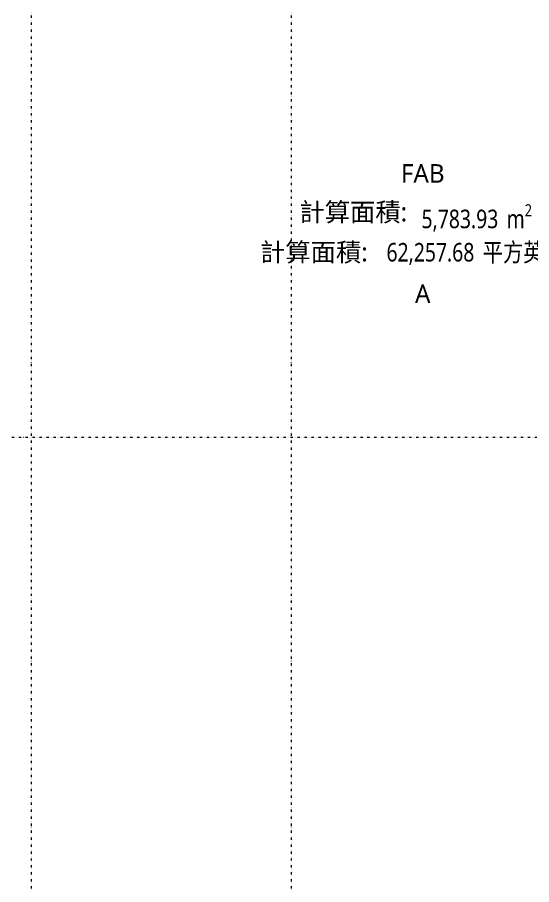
# Model space of a CAD drawing. Extents: x -32000 to 377127, y -29000 to 131250.
# Drawn here: x 209550 to 226167, y 30520 to 58575 of the extents above; entities that cross this region are included whole.
import ezdxf
from ezdxf.enums import TextEntityAlignment as Align

# ---------------------------------------------------------------- set-up
doc = ezdxf.new("R2010")
doc.units = 0
doc.header["$LTSCALE"] = 250
doc.linetypes.add('H12PL3$0$JJP_三點線', pattern=[0.9, 0.3, -0.15, 0, -0.15, 0, -0.15, 0, -0.15])
doc.layers.add('H12PL3$0$A-ZONE', color=252, linetype='Continuous')
doc.layers.add('H12PL3$0$S-GRID', color=252, linetype='Continuous')
doc.styles.add('H12PL3$0$Standard', font='', dxfattribs={"width": 0.8})
doc.styles.get('H12PL3$0$Standard').set_extended_font_data('Microsoft JhengHei')

# ---------------------------------------------------------------- blocks, each defined once
blk = doc.blocks.new('H12PL3')
at = {"layer": 'H12PL3$0$S-GRID', "linetype": 'H12PL3$0$JJP_三點線', "lineweight": 0}
for p, q in [((210000, 128250), (210000, -28000)), ((218400, 128250), (218400, -28000)), ((-29000, 45000), (289600, 45000))]:
    blk.add_line(p, q, dxfattribs=at)
at = {"layer": 'H12PL3$0$A-ZONE', "style": 'H12PL3$0$Standard'}
for s, p in [('FAB', (222648.33, 53826.92)), ('計算面積: ', (220504.11, 52576.49)), ('計算面積: ', (219231.25, 51279.2)), ('A', (222648.33, 49935.02))]:
    blk.add_text(s, height=600, dxfattribs=at).set_placement(p, align=Align.TOP_CENTER)
at = {"layer": 'H12PL3$0$A-ZONE', "lineweight": 0, "char_height": 600, "attachment_point": 2, "style": 'H12PL3$0$Standard'}
for s, insert in [('\\A1;\\pt0,1320;5,783.93{\\H0.66x;\\S^  ;} m{\\H0.66x;\\S2^  ;}', (224394.5, 52529.62)), ('\\A1;\\pt0,1320;62,257.68{\\H0.66x;\\S^  ;} 平方英尺{\\H0.66x;\\S^  ;}', (224394.5, 51276.92))]:
    blk.add_mtext(s, dxfattribs=dict(at, insert=insert))

msp = doc.modelspace()

# ---------------------------------------------------------------- block references
msp.add_blockref('H12PL3', (0, 0))

doc.saveas('drawing.dxf')
